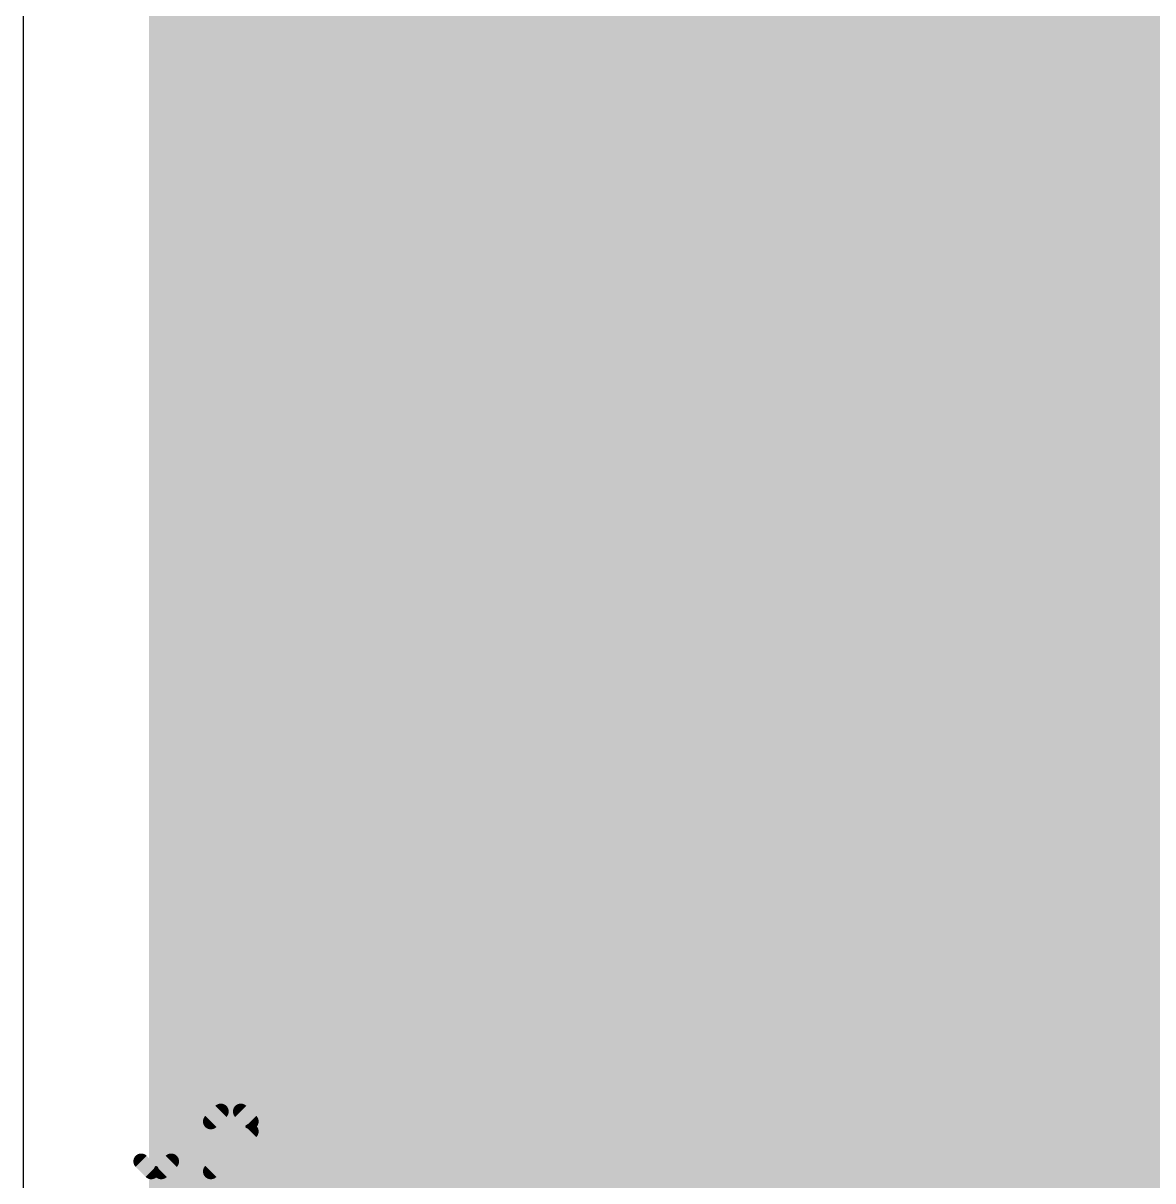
# Model space of a CAD drawing. Extents: x 0 to 39.3, y -1.1 to 59.5.
# Drawn here: x 0 to 9.11, y 39.74 to 49.07 of the extents above; entities that cross this region are included whole.
import ezdxf

# ---------------------------------------------------------------- set-up
doc = ezdxf.new("R2010")
doc.units = 0
for name, color, linetype in [('1', 22, 'CONTINUOUS'), ('16', 175, 'CONTINUOUS'), ('20', 7, 'CONTINUOUS'), ('25', 253, 'CONTINUOUS')]:
    doc.layers.add(name, color=color, linetype=linetype)

msp = doc.modelspace()

# ---------------------------------------------------------------- linework, layer by layer
at = {"layer": '1', "const_width": 0.4064}
for points in [[(1.2192, 1.2192), (1.2192, 57.5058)], [(1.2192, 49.1744), (34.3208, 49.1744)], [(1.2192, 48.768), (34.3208, 48.768)], [(1.2192, 48.3616), (34.3208, 48.3616)], [(1.2192, 47.9552), (13.1032, 47.9552)], [(1.2192, 47.5488), (12.7993, 47.5488)], [(1.2192, 47.1424), (12.6746, 47.1424)], [(1.2192, 46.736), (12.6746, 46.736)], [(1.2192, 46.3296), (12.8414, 46.3296)], [(1.2192, 45.9232), (13.2048, 45.9232)], [(1.2192, 45.5168), (13.2048, 45.5168)], [(1.2192, 45.1104), (12.8414, 45.1104)], [(1.2192, 44.704), (12.6746, 44.704)], [(1.2192, 44.2976), (12.6746, 44.2976)], [(1.2192, 43.8912), (12.7993, 43.8912)], [(1.2192, 43.4848), (13.1032, 43.4848)], [(1.2192, 43.0784), (13.2979, 43.0784)], [(1.2192, 42.672), (12.8596, 42.672)], [(1.2192, 42.2656), (12.6701, 42.2656)], [(1.2192, 41.8592), (12.6238, 41.8592)], [(1.2192, 41.4528), (12.7031, 41.4528)], [(1.2192, 41.0464), (12.9334, 41.0464)], [(1.2192, 40.64), (13.5223, 40.64)], [(1.2192, 40.2336), (18.2372, 40.2336)], [(1.2192, 39.8272), (18.2372, 39.8272)]]:
    msp.add_lwpolyline(points, dxfattribs=at)
at = {"layer": '1', "const_width": 0.2032}
for points in [[(1.2192, 49.276, 1), (1.2192, 49.0728)], [(1.2192, 48.8696, 1), (1.2192, 48.6664)], [(1.2192, 48.4632, 1), (1.2192, 48.26)], [(1.2192, 48.0568, 1), (1.2192, 47.8536)], [(1.2192, 47.6504, 1), (1.2192, 47.4472)], [(1.2192, 47.244, 1), (1.2192, 47.0408)], [(1.2192, 46.8376, 1), (1.2192, 46.6344)], [(1.2192, 46.4312, 1), (1.2192, 46.228)], [(1.2192, 46.0248, 1), (1.2192, 45.8216)], [(1.2192, 45.6184, 1), (1.2192, 45.4152)], [(1.2192, 45.212, 1), (1.2192, 45.0088)], [(1.2192, 44.8056, 1), (1.2192, 44.6024)], [(1.2192, 44.3992, 1), (1.2192, 44.196)], [(1.2192, 43.9928, 1), (1.2192, 43.7896)], [(1.2192, 43.5864, 1), (1.2192, 43.3832)], [(1.2192, 43.18, 1), (1.2192, 42.9768)], [(1.2192, 42.7736, 1), (1.2192, 42.5704)], [(1.2192, 42.3672, 1), (1.2192, 42.164)], [(1.2192, 41.9608, 1), (1.2192, 41.7576)], [(1.2192, 41.5544, 1), (1.2192, 41.3512)], [(1.2192, 41.148, 1), (1.2192, 40.9448)], [(1.2192, 40.7416, 1), (1.2192, 40.5384)], [(1.2192, 40.3352, 1), (1.2192, 40.132)], [(1.2192, 39.9288, 1), (1.2192, 39.7256)]]:
    msp.add_lwpolyline(points, format="xyb", dxfattribs=at)
at = {"layer": '16'}
for points, const_width in [([(1.2192, 1.2192), (1.2192, 57.5058)], 0.4064), ([(1.2192, 49.1744), (23.8252, 49.1744)], 0.4064), ([(1.2192, 48.768), (23.8252, 48.768)], 0.4064), ([(1.2192, 48.3616), (23.8252, 48.3616)], 0.4064), ([(1.2192, 47.9552), (13.1032, 47.9552)], 0.4064), ([(1.2192, 47.5488), (12.7993, 47.5488)], 0.4064), ([(1.2192, 47.1424), (12.6746, 47.1424)], 0.4064), ([(1.2192, 46.736), (12.6746, 46.736)], 0.4064), ([(1.2192, 46.3296), (12.8414, 46.3296)], 0.4064), ([(1.2192, 45.9232), (13.2048, 45.9232)], 0.4064), ([(1.2192, 45.5168), (13.2048, 45.5168)], 0.4064), ([(1.2192, 45.1104), (12.8414, 45.1104)], 0.4064), ([(1.2192, 44.704), (12.6746, 44.704)], 0.4064), ([(12.6746, 44.4529), (5.1025, 36.8808)], 0.4064), ([(5.334, 36.322), (13.462, 44.45)], 0.3048), ([(1.2192, 44.2976), (12.5193, 44.2976)], 0.4064), ([(1.2192, 43.8912), (12.1129, 43.8912)], 0.4064), ([(1.2192, 43.4848), (11.7065, 43.4848)], 0.4064), ([(1.2192, 43.0784), (11.3001, 43.0784)], 0.4064), ([(1.2192, 42.672), (10.8937, 42.672)], 0.4064), ([(1.2192, 42.2656), (10.4873, 42.2656)], 0.4064), ([(1.2192, 41.8592), (10.0809, 41.8592)], 0.4064), ([(1.2192, 41.4528), (9.6745, 41.4528)], 0.4064), ([(1.2192, 41.0464), (9.2681, 41.0464)], 0.4064), ([(1.2192, 40.64), (8.8617, 40.64)], 0.4064), ([(1.2192, 40.2336), (8.4553, 40.2336)], 0.4064), ([(1.2192, 39.8272), (8.0489, 39.8272)], 0.4064)]:
    msp.add_lwpolyline(points, dxfattribs=dict(at, const_width=const_width))
at = {"layer": '16', "const_width": 0.2032}
for points in [[(1.2192, 49.276, 1), (1.2192, 49.0728)], [(1.2192, 48.8696, 1), (1.2192, 48.6664)], [(1.2192, 48.4632, 1), (1.2192, 48.26)], [(1.2192, 48.0568, 1), (1.2192, 47.8536)], [(1.2192, 47.6504, 1), (1.2192, 47.4472)], [(1.2192, 47.244, 1), (1.2192, 47.0408)], [(1.2192, 46.8376, 1), (1.2192, 46.6344)], [(1.2192, 46.4312, 1), (1.2192, 46.228)], [(1.2192, 46.0248, 1), (1.2192, 45.8216)], [(1.2192, 45.6184, 1), (1.2192, 45.4152)], [(1.2192, 45.212, 1), (1.2192, 45.0088)], [(1.2192, 44.8056, 1), (1.2192, 44.6024)], [(1.2192, 44.3992, 1), (1.2192, 44.196)], [(1.2192, 43.9928, 1), (1.2192, 43.7896)], [(1.2192, 43.5864, 1), (1.2192, 43.3832)], [(1.2192, 43.18, 1), (1.2192, 42.9768)], [(1.2192, 42.7736, 1), (1.2192, 42.5704)], [(1.2192, 42.3672, 1), (1.2192, 42.164)], [(1.2192, 41.9608, 1), (1.2192, 41.7576)], [(1.2192, 41.5544, 1), (1.2192, 41.3512)], [(1.2192, 41.148, 1), (1.2192, 40.9448)], [(1.2192, 40.7416, 1), (1.2192, 40.5384)], [(8.8617, 40.5384, 1), (8.8617, 40.7416)], [(1.2192, 40.3352, 1), (1.2192, 40.132)], [(8.4553, 40.132, 1), (8.4553, 40.3352)], [(1.2192, 39.9288, 1), (1.2192, 39.7256)], [(8.0489, 39.7256, 1), (8.0489, 39.9288)]]:
    msp.add_lwpolyline(points, format="xyb", dxfattribs=at)
at = {"layer": '20'}
msp.add_line((0, 58.725), (0, 0), dxfattribs=at)
at = {"layer": '25', "const_width": 0.0635}
for points in [[(1.1135, 40.3293, 1), (1.1135, 40.2658)], [(1.2258, 40.2975, 1), (1.1623, 40.2975)], [(1.2745, 40.2658, 1), (1.2745, 40.3293)], [(1.5943, 40.3293, 1), (1.5943, 40.2658)], [(1.6168, 40.2751, 1), (1.5719, 40.32)], [(1.7778, 40.32, 1), (1.7329, 40.2751)], [(1.7553, 40.2658, 1), (1.7553, 40.3293)], [(1.4914, 40.2395, 1), (1.5363, 40.1946)], [(1.8676, 40.217, 1), (1.8041, 40.217)], [(1.8134, 40.1946, 1), (1.8583, 40.2395)], [(1.8041, 40.1365, 1), (1.8676, 40.1365)], [(1.8583, 40.1141, 1), (1.8134, 40.159)], [(0.975, 39.9175, 1), (0.93, 39.8725)], [(1.2165, 39.8725, 1), (1.1716, 39.9175)], [(1.033, 39.8463, 1), (1.033, 39.7828)], [(1.0105, 39.792, 1), (1.0555, 39.837)], [(1.0911, 39.837, 1), (1.136, 39.792)], [(1.1135, 39.7828, 1), (1.1135, 39.8463)], [(1.1623, 39.895, 1), (1.2258, 39.895)], [(1.5138, 39.8463, 1), (1.5138, 39.7828)], [(1.4914, 39.837, 1), (1.5363, 39.792)], [(1.8358, 39.7828, 1), (1.8358, 39.8463)]]:
    msp.add_lwpolyline(points, format="xyb", dxfattribs=at)
at = {"layer": '25', "const_width": 0.127}
for points in [[(1.1135, 40.2975), (1.2745, 40.2975)], [(1.194, 39.895), (1.194, 40.2975)], [(1.5943, 40.2975), (1.5138, 40.217)], [(1.7553, 40.2975), (1.5943, 40.2975)], [(1.8358, 40.217), (1.7553, 40.2975)], [(1.8358, 40.1365), (1.8358, 40.217)], [(1.5138, 39.8145), (1.8358, 40.1365)], [(0.9525, 39.895), (1.033, 39.8145)], [(1.1135, 39.8145), (1.194, 39.895)], [(1.033, 39.8145), (1.1135, 39.8145)], [(1.8358, 39.8145), (1.5138, 39.8145)]]:
    msp.add_lwpolyline(points, dxfattribs=at)

doc.saveas('drawing.dxf')
